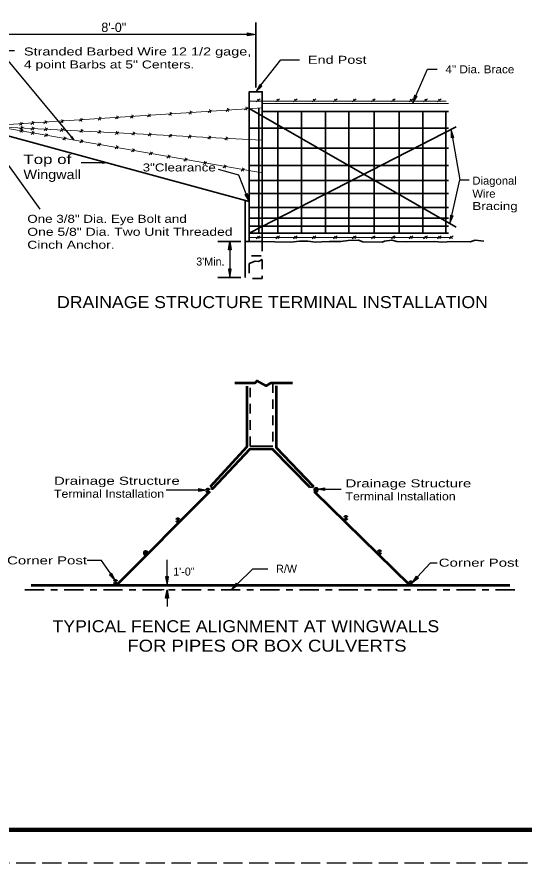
# Model space of a CAD drawing. Extents: x 35.7 to 71, y 36.4 to 58.4.
# Drawn here: x 56.24 to 63.85, y 36.43 to 49.11 of the extents above; entities that cross this region are included whole.
import ezdxf

# ---------------------------------------------------------------- set-up
doc = ezdxf.new("R2010")
doc.units = 0
doc.header["$LTSCALE"] = 0.048
for name, pattern in [('LONG_DASH_SHORT_DASH', [9.9, 6, -1.2, 1.5, -1.2]), ('LONG_DASHED', [7.5, 6, -1.5]), ('MEDIUM_DASHED', [4.5, 3, -1.5])]:
    doc.linetypes.add(name, pattern=pattern)
for name, color, linetype, lineweight in [('1', 7, 'Continuous', 35), ('2', 7, 'MEDIUM_DASHED', 35), ('3', 7, 'Continuous', 13), ('5', 7, 'Continuous', 25), ('6', 7, 'LONG_DASH_SHORT_DASH', 35)]:
    doc.layers.add(name, color=color, linetype=linetype, lineweight=lineweight)

msp = doc.modelspace()

# ---------------------------------------------------------------- hatches: boundary and pattern name
at = {"layer": '1'}
for points in [[(59.69842, 48.8245), (59.69842, 48.86608), (59.8235, 48.84533), (59.8235, 48.84533)], [(59.45542, 45.618), (59.41375, 45.618), (59.43458, 45.743), (59.43458, 45.743)], [(59.45542, 45.32675), (59.41375, 45.32675), (59.43458, 45.20175), (59.43458, 45.20175)], [(58.51467, 40.71992), (58.473, 40.71992), (58.49375, 40.59492), (58.49375, 40.59492)], [(58.51467, 40.39692), (58.473, 40.39692), (58.49375, 40.52192), (58.49375, 40.52192)]]:
    msp.add_hatch(color=256, dxfattribs=at).paths.add_polyline_path(points)
at = {"layer": '3'}
for points in [[(59.91683, 48.07042), (59.884, 48.09608), (59.82358, 47.98467), (59.82358, 47.98467)], [(62.24325, 47.91767), (62.20508, 47.93425), (62.17442, 47.81133), (62.17442, 47.81133)], [(62.75275, 47.29408), (62.79383, 47.30117), (62.752, 47.42075), (62.752, 47.42075)], [(57.06933, 47.31683), (57.05333, 47.3035), (57.10133, 47.26217), (57.10133, 47.26217)], [(57.52633, 46.93267), (57.52633, 46.91183), (57.58883, 46.92225), (57.58883, 46.92225)], [(59.701, 46.46358), (59.66217, 46.4485), (59.72675, 46.33942), (59.72675, 46.33942)], [(62.78233, 46.12783), (62.74167, 46.13708), (62.73458, 46.0105), (62.73458, 46.0105)], [(58.96725, 42.03883), (58.96725, 41.99717), (59.09225, 42.018), (59.09225, 42.018)], [(60.85967, 42.0115), (60.85967, 42.05308), (60.73467, 42.03233), (60.73467, 42.03233)], [(57.66692, 40.77358), (57.63242, 40.75), (57.72033, 40.65867), (57.72033, 40.65867)], [(62.26108, 40.69917), (62.23042, 40.72742), (62.16108, 40.62133), (62.16108, 40.62133)], [(59.5585, 40.5945), (59.52942, 40.62425), (59.45467, 40.52192), (59.45467, 40.52192)]]:
    msp.add_hatch(color=256, dxfattribs=at).paths.add_polyline_path(points)

# ---------------------------------------------------------------- linework, layer by layer
at = {"layer": '1'}
for p, q in [((59.8235, 48.04717), (59.8235, 49.02533)), ((59.72675, 47.73542), (62.82575, 45.95825)), ((59.86917, 45.86858), (59.86917, 47.74283)), ((62.71183, 47.69175), (59.92042, 47.69175)), ((60.154, 45.86858), (60.154, 47.69175)), ((60.50717, 45.86858), (60.50717, 47.69175)), ((60.87175, 45.86858), (60.87175, 47.69175)), ((61.21925, 45.86858), (61.21925, 47.69175)), ((61.601, 45.86858), (61.601, 47.69175)), ((61.97125, 45.86858), (61.97125, 47.69175)), ((62.33017, 45.86858), (62.33017, 47.69175)), ((62.672, 45.86858), (62.672, 47.69175)), ((59.72675, 46.33942), (55.41683, 47.51442)), ((59.72675, 45.86858), (62.82575, 47.45867)), ((62.71183, 47.44067), (59.72675, 47.44067)), ((62.71183, 47.14183), (59.72675, 47.14183)), ((62.71183, 46.87883), (59.72675, 46.87883)), ((62.71183, 46.65767), (59.72675, 46.65767)), ((62.71183, 46.46042), (59.72675, 46.46042)), ((59.66458, 46.35642), (59.66458, 45.20175)), ((62.71183, 46.25117), (59.72675, 46.25117)), ((62.71183, 46.08975), (59.72675, 46.08975)), ((62.71183, 45.97025), (59.72675, 45.97025)), ((62.71183, 45.86858), (59.72675, 45.86858)), ((59.60208, 45.74308), (59.25458, 45.74308)), ((59.60208, 45.20175), (59.25458, 45.20175)), ((60.08242, 42.67583), (59.73917, 42.67583))]:
    msp.add_line(p, q, dxfattribs=at)
at = {"layer": '1', "lineweight": 25}
for p, q in [((59.6985, 48.84533), (55.99517, 48.84533)), ((59.43458, 45.61808), (59.43458, 45.32675)), ((58.49383, 40.84492), (58.49383, 40.96992)), ((58.49383, 40.71992), (58.49383, 40.84492)), ((58.55633, 40.59492), (58.67383, 40.59492)), ((58.45292, 40.52192), (58.31383, 40.52192)), ((58.49383, 40.39692), (58.49383, 40.27192))]:
    msp.add_line(p, q, dxfattribs=at)
at = {"layer": '1', "lineweight": 13}
for p, q in [((59.92042, 47.98467), (59.92042, 47.79667)), ((59.72675, 47.84717), (62.67767, 47.84717)), ((59.88808, 47.87817), (59.831, 47.83317)), ((59.84883, 47.87442), (59.87742, 47.83883)), ((62.71183, 47.81133), (59.92042, 47.81133)), ((60.1805, 47.87817), (60.12342, 47.83317)), ((60.14125, 47.87442), (60.16983, 47.83883)), ((60.44617, 47.87817), (60.38917, 47.83317)), ((60.407, 47.87442), (60.4355, 47.83883)), ((60.72433, 47.87817), (60.66725, 47.83317)), ((60.68508, 47.87442), (60.71367, 47.83883)), ((61.04542, 47.87817), (60.98842, 47.83317)), ((61.00625, 47.87442), (61.03475, 47.83883)), ((61.32725, 47.87817), (61.27025, 47.83317)), ((61.28808, 47.87442), (61.31658, 47.83883)), ((61.61625, 47.87817), (61.55925, 47.83317)), ((61.57708, 47.87442), (61.60558, 47.83883)), ((61.91592, 47.87817), (61.85892, 47.83317)), ((61.87675, 47.87442), (61.90525, 47.83883)), ((62.18, 47.87817), (62.12292, 47.83317)), ((62.14075, 47.87442), (62.16925, 47.83883)), ((62.39758, 47.87817), (62.3405, 47.83317)), ((62.35833, 47.87442), (62.38692, 47.83883)), ((62.6045, 47.87817), (62.5475, 47.83317)), ((62.56525, 47.87442), (62.59383, 47.83883)), ((59.92042, 47.74558), (55.86375, 47.47792)), ((58.56617, 47.67033), (58.51967, 47.63317)), ((58.55508, 47.63083), (58.53958, 47.67967)), ((58.86925, 47.68892), (58.82275, 47.65175)), ((58.85817, 47.64942), (58.84267, 47.69825)), ((59.15683, 47.70983), (59.11033, 47.67267)), ((59.14575, 47.67033), (59.13025, 47.71908)), ((59.42675, 47.72842), (59.38025, 47.69125)), ((59.41567, 47.68892), (59.40017, 47.73767)), ((59.70325, 47.75167), (59.65683, 47.7145)), ((59.69217, 47.71217), (59.67667, 47.76092)), ((56.69625, 47.54733), (56.64983, 47.51017)), ((56.68525, 47.50783), (56.66975, 47.55658)), ((56.94425, 47.55892), (56.89775, 47.52175)), ((56.93317, 47.51942), (56.91767, 47.56817)), ((57.22975, 47.57983), (57.18333, 47.54267)), ((57.21875, 47.54033), (57.20325, 47.58908)), ((57.50875, 47.59833), (57.46225, 47.56117)), ((57.49767, 47.55892), (57.48217, 47.60767)), ((57.76758, 47.61692), (57.72108, 47.57975)), ((57.7565, 47.5775), (57.741, 47.62625)), ((57.991, 47.62858), (57.9445, 47.59142)), ((57.97992, 47.58908), (57.96442, 47.63783)), ((58.24983, 47.64717), (58.20333, 47.61)), ((58.23875, 47.60767), (58.22325, 47.65642)), ((59.92042, 46.77058), (55.86375, 47.47792)), ((59.92042, 47.2585), (55.86375, 47.466)), ((56.331, 47.52175), (56.28458, 47.48458)), ((56.33542, 47.46142), (56.289, 47.42425)), ((56.31992, 47.48225), (56.30442, 47.53108)), ((56.32433, 47.42192), (56.30892, 47.47067)), ((56.32433, 47.3755), (56.30892, 47.42425)), ((56.5015, 47.53342), (56.455, 47.49625)), ((56.5015, 47.44975), (56.455, 47.41258)), ((56.49042, 47.49392), (56.47492, 47.54267)), ((56.49042, 47.41033), (56.47492, 47.45908)), ((56.70067, 47.44058), (56.65425, 47.40342)), ((56.68967, 47.40108), (56.67417, 47.44992)), ((56.93975, 47.429), (56.89333, 47.39183)), ((56.92875, 47.3895), (56.91325, 47.43825)), ((57.22092, 47.37558), (57.20542, 47.42433)), ((56.33542, 47.41492), (56.289, 47.37775)), ((56.50367, 47.38475), (56.45725, 47.34758)), ((56.49258, 47.34525), (56.47717, 47.39408)), ((56.70508, 47.35242), (56.65867, 47.31525)), ((56.69408, 47.31292), (56.67858, 47.36175)), ((56.97967, 47.30142), (56.93317, 47.26425)), ((56.96858, 47.26192), (56.95308, 47.31067)), ((57.232, 47.41508), (57.1855, 47.37792)), ((57.50425, 47.401), (57.45783, 47.36383)), ((57.49325, 47.3615), (57.47775, 47.41025)), ((57.76533, 47.38467), (57.71892, 47.34758)), ((57.75425, 47.34525), (57.73875, 47.394)), ((58.01092, 47.37542), (57.96442, 47.33825)), ((57.99983, 47.33592), (57.98433, 47.38467)), ((58.25642, 47.3615), (58.21, 47.32433)), ((58.24542, 47.322), (58.22992, 47.37075)), ((58.56617, 47.34292), (58.51967, 47.30575)), ((58.55508, 47.30342), (58.53958, 47.35217)), ((58.856, 47.329), (58.8095, 47.29183)), ((58.84492, 47.2895), (58.82942, 47.33825)), ((59.15017, 47.315), (59.10375, 47.27792)), ((59.13917, 47.27558), (59.12367, 47.32433)), ((59.40683, 47.30108), (59.36033, 47.26392)), ((59.39575, 47.26158), (59.38025, 47.31042)), ((57.23425, 47.25958), (57.18775, 47.22242)), ((57.22317, 47.22017), (57.20767, 47.26892)), ((57.49983, 47.2105), (57.45342, 47.17333)), ((57.48883, 47.17108), (57.47333, 47.21983)), ((57.76092, 47.16875), (57.71442, 47.13158)), ((57.74983, 47.12925), (57.73433, 47.178)), ((58.00867, 47.12458), (57.96225, 47.08742)), ((57.99758, 47.08508), (57.98217, 47.13392)), ((58.27417, 47.07817), (58.22767, 47.041)), ((58.26308, 47.03867), (58.24758, 47.08742)), ((58.52858, 46.98992), (58.51308, 47.03867)), ((58.53958, 47.02942), (58.49317, 46.99225)), ((58.794, 46.98525), (58.74758, 46.94808)), ((58.783, 46.94575), (58.7675, 46.99458)), ((59.08383, 46.93417), (59.03733, 46.897)), ((59.07275, 46.89467), (59.05725, 46.9435)), ((59.38025, 46.88075), (59.33383, 46.84358)), ((59.36917, 46.84125), (59.35375, 46.89008)), ((59.65233, 46.83433), (59.60592, 46.79717)), ((59.64133, 46.79483), (59.62583, 46.84358)), ((59.72675, 45.80283), (62.75742, 45.80283)), ((59.88808, 45.8245), (59.831, 45.77958)), ((59.84883, 45.82075), (59.87742, 45.78517)), ((60.1805, 45.8245), (60.12342, 45.77958)), ((60.14125, 45.82075), (60.16983, 45.78517)), ((60.44617, 45.8245), (60.38917, 45.77958)), ((60.407, 45.82075), (60.4355, 45.78517)), ((60.72433, 45.8245), (60.66725, 45.77958)), ((60.68508, 45.82075), (60.71367, 45.78517)), ((61.04542, 45.8245), (60.98842, 45.77958)), ((61.00625, 45.82075), (61.03475, 45.78517)), ((61.32725, 45.8245), (61.27025, 45.77958)), ((61.28808, 45.82075), (61.31658, 45.78517)), ((61.61625, 45.8245), (61.55925, 45.77958)), ((61.57708, 45.82075), (61.60558, 45.78517)), ((61.91592, 45.8245), (61.85892, 45.77958)), ((61.87675, 45.82075), (61.90525, 45.78517)), ((62.18, 45.8245), (62.12292, 45.77958)), ((62.14075, 45.82075), (62.16925, 45.78517)), ((62.39758, 45.8245), (62.3405, 45.77958)), ((62.35833, 45.82075), (62.38692, 45.78517)), ((62.6045, 45.8245), (62.5475, 45.77958)), ((62.56525, 45.82075), (62.59383, 45.78517)), ((62.78292, 45.8245), (62.72583, 45.77958)), ((62.74367, 45.82075), (62.77217, 45.78517)), ((59.15625, 42.04375), (59.1465, 42.07092)), ((60.66525, 42.05733), (60.63942, 42.05733))]:
    msp.add_line(p, q, dxfattribs=at)
at = {"layer": '1', "lineweight": 53}
for p, q in [((57.73425, 40.59492), (59.14208, 42.00225)), ((62.13508, 40.59492), (60.70508, 41.99067)), ((56.45942, 40.59492), (63.63158, 40.59492))]:
    msp.add_line(p, q, dxfattribs=at)
at = {"layer": '1', "linetype": 'LONG_DASHED', "lineweight": 25}
msp.add_line((70.87908, 36.42875), (35.67908, 36.42875), dxfattribs=at)
at = {"layer": '1', "lineweight": 158}
msp.add_lwpolyline([(70.79575, 57.92875), (70.79575, 36.92875), (38.29575, 36.92875)], dxfattribs=at)
at = {"layer": '1', "lineweight": 25}
for points in [[(59.69842, 48.8245), (59.69842, 48.86608), (59.8235, 48.84533), (59.8235, 48.84533)], [(59.45542, 45.618), (59.41375, 45.618), (59.43458, 45.743), (59.43458, 45.743)], [(59.45542, 45.32675), (59.41375, 45.32675), (59.43458, 45.20175), (59.43458, 45.20175)], [(58.51467, 40.71992), (58.473, 40.71992), (58.49375, 40.59492), (58.49375, 40.59492)], [(58.51467, 40.39692), (58.473, 40.39692), (58.49375, 40.52192), (58.49375, 40.52192)]]:
    msp.add_lwpolyline(points, close=True, dxfattribs=at)
at = {"layer": '1'}
for points in [[(59.72675, 45.74308), (59.72675, 47.98467), (59.92042, 47.98467), (59.92042, 45.74308)], [(63.24167, 45.74908), (63.11067, 45.761), (63.03658, 45.73708), (62.78025, 45.74308), (62.60933, 45.73108), (62.50675, 45.74308), (62.09092, 45.73708), (61.93708, 45.74308), (61.863, 45.761), (61.75475, 45.74908), (61.72058, 45.73108), (61.43008, 45.73708), (61.36167, 45.761), (61.20792, 45.755), (61.09967, 45.74308), (60.99708, 45.74308), (60.92875, 45.74308), (60.81483, 45.73708), (60.718, 45.73108), (60.604, 45.74908), (60.47867, 45.74908), (60.34767, 45.73108), (60.10842, 45.73708), (59.92042, 45.74308), (59.66458, 45.74308)]]:
    msp.add_lwpolyline(points, dxfattribs=at)
at = {"layer": '1', "lineweight": 53}
for points in [[(60.37708, 43.6205), (60.04275, 43.6205), (59.982, 43.57975), (59.84275, 43.6545), (59.81217, 43.6205), (59.50925, 43.6205)], [(59.1465, 42.07092), (59.69708, 42.669), (59.69708, 43.57633)], [(60.12775, 43.57975), (60.12775, 42.65542), (60.68475, 42.07775), (60.66525, 42.05733)], [(60.63942, 42.05733), (60.07592, 42.63167), (59.73592, 42.63167), (59.17567, 42.03692), (59.15625, 42.04375)]]:
    msp.add_lwpolyline(points, dxfattribs=at)
at = {"layer": '1', "lineweight": 80}
for centre, radius, start, end in [((59.1045, 42.00975), 0.01471, 0, 180), ((59.1045, 42.00975), 0.01471, 180, 0), ((60.72683, 42.02), 0.01471, 0, 180), ((60.72683, 42.02), 0.01471, 180, 0), ((61.17483, 41.60092), 0.01471, 0, 180), ((61.17483, 41.60092), 0.01471, 180, 0), ((58.65417, 41.567), 0.01471, 0, 180), ((58.65417, 41.567), 0.01471, 180, 0), ((58.17375, 41.07442), 0.01467, 0, 180), ((61.67683, 41.08567), 0.01471, 0, 180), ((61.67683, 41.08567), 0.01471, 180, 0), ((58.17375, 41.07442), 0.01467, 180, 0), ((57.72033, 40.644), 0.01467, 0, 180), ((57.72033, 40.644), 0.01467, 180, 0), ((62.14642, 40.62133), 0.01471, 0, 180), ((62.14642, 40.62133), 0.01471, 180, 0)]:
    msp.add_arc(centre, radius, start, end, dxfattribs=at)
at = {"layer": '2'}
for p, q in [((59.92042, 45.74308), (59.92042, 45.52733)), ((59.75975, 45.52733), (59.92042, 45.52733)), ((59.72675, 45.41033), (59.72675, 45.18583)), ((59.92042, 45.18583), (59.72675, 45.18583)), ((59.73917, 42.67583), (59.73917, 43.6205)), ((60.08242, 43.6205), (60.08242, 42.67583))]:
    msp.add_line(p, q, dxfattribs=at)
msp.add_lwpolyline([(59.72675, 45.41033), (59.81617, 45.4455), (59.86717, 45.44275), (59.92042, 45.47317), (59.92042, 45.18583)], dxfattribs=at)
at = {"layer": '3', "lineweight": 25}
for p, q in [((55.9035, 47.17642), (56.58525, 46.226)), ((57.52633, 46.92225), (57.20725, 46.92225)), ((62.762, 46.1325), (62.882, 46.667)), ((58.96725, 42.018), (58.48308, 42.018)), ((60.85967, 42.03233), (61.10633, 42.03233))]:
    msp.add_line(p, q, dxfattribs=at)
for points in [[(57.06133, 47.31017), (55.98325, 48.6035), (56.20525, 48.6035)], [(59.90042, 48.08325), (60.19758, 48.46425), (60.48083, 48.46425)], [(62.22417, 47.926), (62.39592, 48.32208), (62.54175, 48.32208)], [(62.77325, 47.29758), (62.882, 46.667), (63.0225, 46.667)], [(59.68158, 46.456), (59.57275, 46.73725), (59.26625, 46.823)], [(57.64975, 40.76183), (57.5115, 40.96367), (57.29558, 40.96367)], [(59.544, 40.60933), (59.7785, 40.83908), (60.00525, 40.83908)], [(62.24575, 40.71325), (62.44492, 40.92967), (62.54358, 40.92967)]]:
    msp.add_lwpolyline(points, dxfattribs=at)
at = {"layer": '3'}
for points in [[(59.91683, 48.07042), (59.884, 48.09608), (59.82358, 47.98467), (59.82358, 47.98467)], [(62.24325, 47.91767), (62.20508, 47.93425), (62.17442, 47.81133), (62.17442, 47.81133)], [(62.75275, 47.29408), (62.79383, 47.30117), (62.752, 47.42075), (62.752, 47.42075)], [(57.06933, 47.31683), (57.05333, 47.3035), (57.10133, 47.26217), (57.10133, 47.26217)], [(57.52633, 46.93267), (57.52633, 46.91183), (57.58883, 46.92225), (57.58883, 46.92225)], [(59.701, 46.46358), (59.66217, 46.4485), (59.72675, 46.33942), (59.72675, 46.33942)], [(62.78233, 46.12783), (62.74167, 46.13708), (62.73458, 46.0105), (62.73458, 46.0105)], [(58.96725, 42.03883), (58.96725, 41.99717), (59.09225, 42.018), (59.09225, 42.018)], [(60.85967, 42.0115), (60.85967, 42.05308), (60.73467, 42.03233), (60.73467, 42.03233)], [(57.66692, 40.77358), (57.63242, 40.75), (57.72033, 40.65867), (57.72033, 40.65867)], [(62.26108, 40.69917), (62.23042, 40.72742), (62.16108, 40.62133), (62.16108, 40.62133)], [(59.5585, 40.5945), (59.52942, 40.62425), (59.45467, 40.52192), (59.45467, 40.52192)]]:
    msp.add_lwpolyline(points, close=True, dxfattribs=at)
at = {"layer": '5'}
for p, q in [((59.8235, 47.98467), (59.82358, 47.98467)), ((59.66458, 45.74308), (59.66467, 45.74308)), ((59.43458, 45.20175), (59.43467, 45.20175)), ((59.66458, 45.20175), (59.66467, 45.20175)), ((58.49383, 40.59492), (58.49392, 40.59492)), ((58.49383, 40.59492), (58.49392, 40.59492)), ((58.51542, 40.52192), (58.5155, 40.52192))]:
    msp.add_line(p, q, dxfattribs=at)
at = {"layer": '6'}
msp.add_line((63.708, 40.52192), (56.29167, 40.52192), dxfattribs=at)

# ---------------------------------------------------------------- texts
at = {"layer": '3'}
for s, height, p in [('8\'-0"', 0.14, (57.50942, 48.88108)), ("3'Min.", 0.12, (58.93225, 45.382)), ('1\'-0"', 0.12, (58.58725, 40.73642)), ('R/W', 0.12, (60.13025, 40.77908))]:
    msp.add_text(s, height=height, dxfattribs=at).set_placement(p)
for s, height, width, p in [('Stranded Barbed Wire 12 1/2 gage,', 0.12, 1.35, (56.34892, 48.52925)), ('4 point Barbs at 5" Centers.', 0.12, 1.3, (56.34892, 48.33483)), ('End Post', 0.12, 1.35, (60.60583, 48.40425)), ('4" Dia. Brace', 0.12, 1.1, (62.66675, 48.26208)), ('Top of', 0.14, 1.35, (56.34183, 46.90325)), ('3"Clearance', 0.12, 1.25, (58.1285, 46.79158)), ('Wingwall', 0.14, 1.15, (56.34183, 46.67658)), ('Diagonal', 0.12, 1.05, (63.07108, 46.59333)), ('Wire', 0.12, 1.05, (63.07108, 46.39908)), ('Bracing', 0.12, 1.25, (63.07042, 46.21358)), ('One 3/8" Dia. Eye Bolt and', 0.12, 1.25, (56.39933, 46.02167)), ('One 5/8" Dia. Two Unit Threaded', 0.12, 1.3, (56.39933, 45.82733)), ('Cinch Anchor.', 0.12, 1.3, (56.39933, 45.63308)), ('DRAINAGE STRUCTURE TERMINAL INSTALLATION', 0.18, 1.1, (56.84508, 44.74425)), ('Drainage Structure', 0.12, 1.4, (56.799, 42.097)), ('Drainage Structure', 0.12, 1.4, (61.16908, 42.05875)), ('Terminal Installation', 0.12, 1.15, (56.799, 41.90267)), ('Terminal Installation', 0.12, 1.15, (61.16908, 41.8645)), ('Corner Post', 0.12, 1.4, (56.09625, 40.90367)), ('Corner Post', 0.12, 1.4, (62.56658, 40.86967)), ('TYPICAL FENCE ALIGNMENT AT WINGWALLS', 0.18, 1.1, (56.77742, 39.88758)), ('FOR PIPES OR BOX CULVERTS', 0.18, 1.15, (57.90008, 39.59617))]:
    msp.add_text(s, height=height, dxfattribs=dict(at, width=width)).set_placement(p)

doc.saveas('drawing.dxf')
